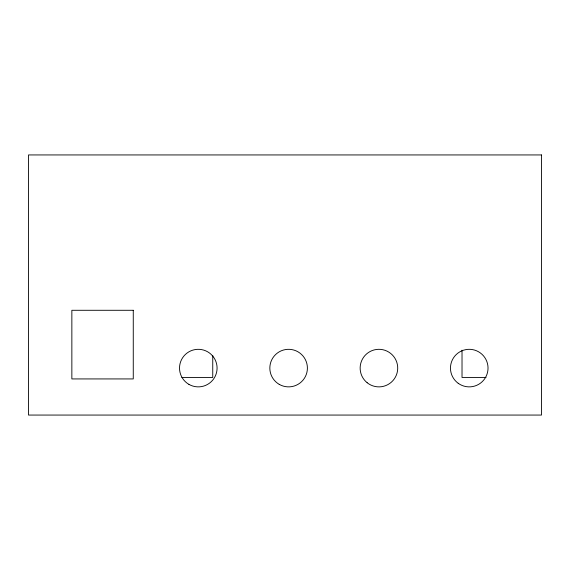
<?xml version="1.0" encoding="UTF-8"?>
<svg xmlns="http://www.w3.org/2000/svg" width="570" height="570" viewBox="0 0 570 570"><rect width="100%" height="100%" fill="white"/><g stroke="black" fill="none" stroke-linecap="round" stroke-linejoin="round"><path stroke-width="0.85" d="M181.837 377.482L212.745 377.482L212.745 355.459M486.053 377.482L462.021 377.482L462.021 350.172M541.5 154.94L28.5 154.94L28.5 415.06L541.5 415.06L541.5 154.94M133.266 310.287L71.856 310.287L71.856 378.929L133.266 378.929L133.266 310.287M458.223 383.304A18.789 18.789 0 0 0 487.934 370.03A18.789 18.789 0 0 0 461.586 350.942A18.789 18.789 0 0 0 458.223 383.304M188.905 384.358A18.789 18.789 0 0 0 217.085 368.092A18.789 18.789 0 0 0 188.905 351.825A18.789 18.789 0 0 0 188.905 384.358M367.158 382.734A18.789 18.789 0 0 0 397.497 370.963A18.789 18.789 0 0 0 372.132 350.579A18.789 18.789 0 0 0 367.158 382.734M279.222 384.358A18.789 18.789 0 0 0 307.401 368.092A18.789 18.789 0 0 0 279.222 351.825A18.789 18.789 0 0 0 279.222 384.358"/></g></svg>
